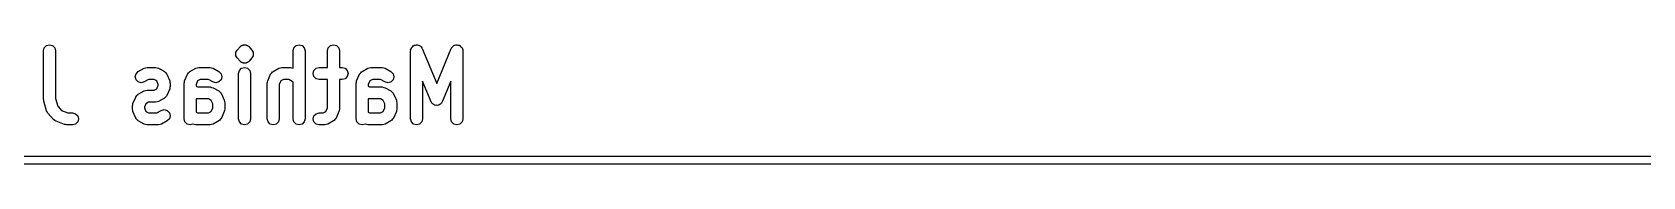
# Model space of a CAD drawing. Extents: x 68 to 230, y -98 to -51.
# Drawn here: x 150.28 to 190.39, y -97.9 to -94.92 of the extents above; entities that cross this region are included whole.
import ezdxf

# ---------------------------------------------------------------- set-up
doc = ezdxf.new("R2010")
doc.units = 0
doc.layers.add('BLACK', color=7, linetype='CONTINUOUS')

msp = doc.modelspace()

# ---------------------------------------------------------------- linework, layer by layer
at = {"layer": 'BLACK', "linetype": 'CONTINUOUS'}
for p, q in [((150.564, -95.069), (150.584, -94.994)), ((150.584, -94.994), (150.639, -94.9391)), ((150.639, -94.9391), (150.714, -94.919)), ((150.714, -94.919), (150.789, -94.9391)), ((150.789, -94.9391), (150.844, -94.994)), ((150.844, -94.994), (150.864, -95.069)), ((155.374, -95.0774), (155.388, -95.0508)), ((155.388, -95.0508), (155.459, -94.9698)), ((155.459, -94.9698), (155.467, -94.9645)), ((155.467, -94.9645), (155.472, -94.9566)), ((155.472, -94.9566), (155.486, -94.9498)), ((155.486, -94.9498), (155.496, -94.9391)), ((155.496, -94.9391), (155.511, -94.9352)), ((155.511, -94.9352), (155.524, -94.9269)), ((155.524, -94.9269), (155.533, -94.9263)), ((155.533, -94.9263), (155.542, -94.922)), ((155.542, -94.922), (155.557, -94.923)), ((155.557, -94.923), (155.571, -94.919)), ((155.571, -94.919), (155.586, -94.923)), ((155.586, -94.923), (155.601, -94.922)), ((155.601, -94.922), (155.61, -94.9263)), ((155.61, -94.9263), (155.619, -94.9269)), ((155.619, -94.9269), (155.632, -94.9352)), ((155.632, -94.9352), (155.646, -94.9391)), ((155.646, -94.9391), (155.657, -94.9498)), ((155.657, -94.9498), (155.671, -94.9566)), ((155.671, -94.9566), (155.676, -94.9645)), ((155.676, -94.9645), (155.684, -94.9698)), ((155.684, -94.9698), (155.755, -95.0508)), ((155.755, -95.0508), (155.769, -95.0774)), ((156.779, -95.069), (156.799, -94.994)), ((156.799, -94.994), (156.854, -94.9391)), ((156.854, -94.9391), (156.929, -94.919)), ((156.929, -94.919), (157.004, -94.9391)), ((157.004, -94.9391), (157.058, -94.994)), ((157.058, -94.994), (157.079, -95.069)), ((157.636, -95.069), (157.656, -94.994)), ((157.656, -94.994), (157.711, -94.9391)), ((157.711, -94.9391), (157.786, -94.919)), ((157.786, -94.919), (157.861, -94.9391)), ((157.861, -94.9391), (157.916, -94.994)), ((157.916, -94.994), (157.936, -95.069)), ((159.708, -95.0492), (159.72, -95.0222)), ((159.71, -95.0592), (159.708, -95.0492)), ((159.72, -95.0222), (159.727, -94.994)), ((159.727, -94.994), (159.734, -94.9869)), ((159.734, -94.9869), (159.738, -94.9775)), ((159.738, -94.9775), (159.762, -94.9598)), ((159.762, -94.9598), (159.782, -94.9391)), ((159.782, -94.9391), (159.792, -94.9365)), ((159.792, -94.9365), (159.8, -94.9303)), ((159.8, -94.9303), (159.829, -94.9266)), ((159.829, -94.9266), (159.857, -94.919)), ((159.857, -94.919), (159.867, -94.9217)), ((159.867, -94.9217), (159.877, -94.9204)), ((159.877, -94.9204), (159.904, -94.9316)), ((159.904, -94.9316), (159.932, -94.9391)), ((159.932, -94.9391), (159.939, -94.9463)), ((159.939, -94.9463), (159.949, -94.9502)), ((159.949, -94.9502), (159.966, -94.9734)), ((159.966, -94.9734), (159.987, -94.994)), ((159.987, -94.994), (159.99, -95.0039)), ((159.99, -95.0039), (159.996, -95.0119)), ((159.996, -95.0119), (160.357, -95.8894)), ((160.357, -95.8894), (160.718, -95.0119)), ((160.718, -95.0119), (160.725, -95.0039)), ((160.725, -95.0039), (160.727, -94.994)), ((160.727, -94.994), (160.748, -94.9734)), ((160.748, -94.9734), (160.766, -94.9502)), ((160.766, -94.9502), (160.775, -94.9463)), ((160.775, -94.9463), (160.782, -94.9391)), ((160.782, -94.9391), (160.81, -94.9316)), ((160.81, -94.9316), (160.837, -94.9204)), ((160.837, -94.9204), (160.847, -94.9217)), ((160.847, -94.9217), (160.857, -94.919)), ((160.857, -94.919), (160.885, -94.9266)), ((160.885, -94.9266), (160.914, -94.9303)), ((160.914, -94.9303), (160.922, -94.9365)), ((160.922, -94.9365), (160.932, -94.9391)), ((160.932, -94.9391), (160.953, -94.9598)), ((160.953, -94.9598), (160.976, -94.9775)), ((160.976, -94.9775), (160.98, -94.9869)), ((160.98, -94.9869), (160.987, -94.994)), ((160.987, -94.994), (160.995, -95.0222)), ((160.995, -95.0222), (161.006, -95.0492)), ((161.006, -95.0492), (161.005, -95.0592)), ((150.564, -96.2833), (150.564, -95.069)), ((150.864, -95.069), (150.864, -96.2617)), ((155.353, -95.1203), (155.357, -95.1117)), ((155.355, -95.15), (155.353, -95.1203)), ((155.353, -95.1797), (155.355, -95.15)), ((155.357, -95.1883), (155.353, -95.1797)), ((155.357, -95.1117), (155.358, -95.1022)), ((155.358, -95.1978), (155.357, -95.1883)), ((155.358, -95.1022), (155.374, -95.0774)), ((155.374, -95.2226), (155.358, -95.1978)), ((155.388, -95.2492), (155.374, -95.2226)), ((155.459, -95.3302), (155.388, -95.2492)), ((155.467, -95.3355), (155.459, -95.3302)), ((155.472, -95.3434), (155.467, -95.3355)), ((155.486, -95.3502), (155.472, -95.3434)), ((155.496, -95.3609), (155.486, -95.3502)), ((155.511, -95.3648), (155.496, -95.3609)), ((155.524, -95.3731), (155.511, -95.3648)), ((155.533, -95.3737), (155.524, -95.3731)), ((155.542, -95.378), (155.533, -95.3737)), ((155.557, -95.377), (155.542, -95.378)), ((155.571, -95.381), (155.557, -95.377)), ((155.586, -95.377), (155.571, -95.381)), ((155.601, -95.378), (155.586, -95.377)), ((155.61, -95.3737), (155.601, -95.378)), ((155.619, -95.3731), (155.61, -95.3737)), ((155.632, -95.3648), (155.619, -95.3731)), ((155.646, -95.3609), (155.632, -95.3648)), ((155.657, -95.3502), (155.646, -95.3609)), ((155.671, -95.3434), (155.657, -95.3502)), ((155.676, -95.3355), (155.671, -95.3434)), ((155.684, -95.3302), (155.676, -95.3355)), ((155.755, -95.2492), (155.684, -95.3302)), ((155.769, -95.2226), (155.755, -95.2492)), ((155.769, -95.0774), (155.785, -95.1022)), ((155.785, -95.1978), (155.769, -95.2226)), ((155.785, -95.1022), (155.786, -95.1117)), ((155.786, -95.1883), (155.785, -95.1978)), ((155.786, -95.1117), (155.79, -95.1203)), ((155.79, -95.1797), (155.786, -95.1883)), ((155.79, -95.1203), (155.788, -95.15)), ((155.788, -95.15), (155.79, -95.1797)), ((156.779, -95.5027), (156.779, -95.069)), ((157.079, -95.069), (157.079, -96.769)), ((157.636, -95.4857), (157.636, -95.069)), ((157.936, -95.069), (157.936, -95.4857)), ((159.707, -95.069), (159.71, -95.0592)), ((159.707, -96.769), (159.707, -95.069)), ((161.005, -95.0592), (161.007, -95.069)), ((161.007, -95.069), (161.007, -96.769)), ((152.85, -95.7155), (152.871, -95.6406)), ((152.869, -95.7906), (152.85, -95.7155)), ((152.924, -95.846), (152.869, -95.7906)), ((152.871, -95.6406), (152.926, -95.5862)), ((152.999, -95.8667), (152.924, -95.846)), ((152.926, -95.5862), (153.069, -95.5052)), ((153.074, -95.8472), (152.999, -95.8667)), ((153.069, -95.5052), (153.106, -95.4956)), ((153.182, -95.7857), (153.074, -95.8472)), ((153.106, -95.4956), (153.143, -95.4857)), ((153.143, -95.4857), (153.357, -95.4857)), ((153.318, -95.7857), (153.182, -95.7857)), ((153.383, -95.8227), (153.318, -95.7857)), ((153.357, -95.4857), (153.394, -95.4956)), ((153.421, -95.9102), (153.383, -95.8227)), ((153.394, -95.4956), (153.431, -95.5052)), ((153.431, -95.5052), (153.574, -95.5862)), ((153.574, -95.5862), (153.58, -95.5924)), ((153.58, -95.5924), (153.589, -95.5956)), ((153.589, -95.5956), (153.608, -95.6193)), ((153.608, -95.6193), (153.629, -95.6406)), ((153.629, -95.6406), (153.632, -95.6492)), ((153.632, -95.6492), (153.637, -95.6561)), ((153.637, -95.6561), (153.709, -95.818)), ((153.709, -95.818), (153.713, -95.8486)), ((153.713, -95.8486), (153.721, -95.8786)), ((154.064, -95.8786), (154.072, -95.8486)), ((154.072, -95.8486), (154.077, -95.818)), ((154.077, -95.818), (154.148, -95.6561)), ((154.148, -95.6561), (154.154, -95.6492)), ((154.154, -95.6492), (154.156, -95.6406)), ((154.156, -95.6406), (154.178, -95.6193)), ((154.178, -95.6193), (154.197, -95.5956)), ((154.197, -95.5956), (154.205, -95.5924)), ((154.205, -95.5924), (154.212, -95.5862)), ((154.212, -95.5862), (154.355, -95.5052)), ((154.355, -95.5052), (154.392, -95.4956)), ((154.403, -95.8227), (154.364, -95.9102)), ((154.392, -95.4956), (154.429, -95.4857)), ((154.468, -95.7857), (154.403, -95.8227)), ((154.429, -95.4857), (154.714, -95.4857)), ((154.675, -95.7857), (154.468, -95.7857)), ((154.783, -95.8472), (154.675, -95.7857)), ((154.714, -95.4857), (154.751, -95.4956)), ((154.751, -95.4956), (154.788, -95.5052)), ((154.858, -95.8667), (154.783, -95.8472)), ((154.788, -95.5052), (154.931, -95.5862)), ((154.933, -95.846), (154.858, -95.8667)), ((154.931, -95.5862), (154.986, -95.6406)), ((154.988, -95.7906), (154.933, -95.846)), ((154.986, -95.6406), (155.007, -95.7155)), ((155.007, -95.7155), (154.988, -95.7906)), ((155.421, -95.6357), (155.442, -95.5607)), ((155.421, -96.769), (155.421, -95.6357)), ((155.442, -95.5607), (155.496, -95.5058)), ((155.496, -95.5058), (155.571, -95.4857)), ((155.571, -95.4857), (155.646, -95.5058)), ((155.646, -95.5058), (155.701, -95.5607)), ((155.701, -95.5607), (155.721, -95.6357)), ((155.721, -95.6357), (155.721, -96.769)), ((156.136, -95.8786), (156.144, -95.8486)), ((156.144, -95.8486), (156.148, -95.818)), ((156.148, -95.818), (156.22, -95.6561)), ((156.22, -95.6561), (156.225, -95.6492)), ((156.225, -95.6492), (156.228, -95.6406)), ((156.228, -95.6406), (156.25, -95.6193)), ((156.25, -95.6193), (156.269, -95.5956)), ((156.269, -95.5956), (156.277, -95.5924)), ((156.277, -95.5924), (156.283, -95.5862)), ((156.283, -95.5862), (156.426, -95.5052)), ((156.426, -95.5052), (156.463, -95.4956)), ((156.474, -95.8227), (156.436, -95.9102)), ((156.463, -95.4956), (156.5, -95.4857)), ((156.54, -95.7857), (156.474, -95.8227)), ((156.5, -95.4857), (156.714, -95.4857)), ((156.675, -95.7857), (156.54, -95.7857)), ((156.761, -95.8348), (156.675, -95.7857)), ((156.714, -95.4857), (156.751, -95.4956)), ((156.751, -95.4956), (156.779, -95.5027)), ((156.779, -95.8543), (156.761, -95.8348)), ((156.779, -96.769), (156.779, -95.8543)), ((157.279, -95.6357), (157.299, -95.5607)), ((157.299, -95.7107), (157.279, -95.6357)), ((157.299, -95.5607), (157.354, -95.5058)), ((157.354, -95.7656), (157.299, -95.7107)), ((157.354, -95.5058), (157.429, -95.4857)), ((157.429, -95.7857), (157.354, -95.7656)), ((157.429, -95.4857), (157.636, -95.4857)), ((157.636, -95.7857), (157.429, -95.7857)), ((157.636, -96.4946), (157.636, -95.7857)), ((157.936, -95.4857), (158, -95.4857)), ((158, -95.7857), (157.936, -95.7857)), ((157.936, -95.7857), (157.936, -96.5262)), ((158, -95.4857), (158.075, -95.5058)), ((158.075, -95.7656), (158, -95.7857)), ((158.075, -95.5058), (158.13, -95.5607)), ((158.13, -95.7107), (158.075, -95.7656)), ((158.13, -95.5607), (158.15, -95.6357)), ((158.15, -95.6357), (158.13, -95.7107)), ((158.35, -95.8786), (158.358, -95.8486)), ((158.358, -95.8486), (158.363, -95.818)), ((158.363, -95.818), (158.434, -95.6561)), ((158.434, -95.6561), (158.44, -95.6492)), ((158.44, -95.6492), (158.442, -95.6406)), ((158.442, -95.6406), (158.464, -95.6193)), ((158.464, -95.6193), (158.483, -95.5956)), ((158.483, -95.5956), (158.491, -95.5924)), ((158.491, -95.5924), (158.497, -95.5862)), ((158.497, -95.5862), (158.64, -95.5052)), ((158.64, -95.5052), (158.677, -95.4956)), ((158.689, -95.8227), (158.65, -95.9102)), ((158.677, -95.4956), (158.714, -95.4857)), ((158.754, -95.7857), (158.689, -95.8227)), ((158.714, -95.4857), (159, -95.4857)), ((158.96, -95.7857), (158.754, -95.7857)), ((159.069, -95.8472), (158.96, -95.7857)), ((159, -95.4857), (159.037, -95.4956)), ((159.037, -95.4956), (159.074, -95.5052)), ((159.144, -95.8667), (159.069, -95.8472)), ((159.074, -95.5052), (159.217, -95.5862)), ((159.219, -95.846), (159.144, -95.8667)), ((159.217, -95.5862), (159.272, -95.6406)), ((159.273, -95.7906), (159.219, -95.846)), ((159.272, -95.6406), (159.293, -95.7155)), ((159.293, -95.7155), (159.273, -95.7906)), ((160.218, -96.3404), (160.007, -95.8273)), ((160.007, -95.8273), (160.007, -96.769)), ((160.707, -95.8273), (160.496, -96.3404)), ((160.707, -96.769), (160.707, -95.8273)), ((152.791, -96.3847), (152.863, -96.2228)), ((152.863, -96.2228), (152.868, -96.2159)), ((152.868, -96.2159), (152.871, -96.2073)), ((152.871, -96.2073), (152.892, -96.186)), ((152.892, -96.186), (152.911, -96.1623)), ((152.911, -96.1623), (152.92, -96.1591)), ((152.92, -96.1591), (152.926, -96.1528)), ((152.926, -96.1528), (153.069, -96.0719)), ((153.069, -96.0719), (153.106, -96.0623)), ((153.106, -96.0623), (153.143, -96.0524)), ((153.143, -96.0524), (153.318, -96.0524)), ((153.318, -96.0524), (153.383, -96.0154)), ((153.383, -96.0154), (153.421, -95.9279)), ((153.421, -95.9279), (153.421, -95.9102)), ((153.574, -96.2519), (153.431, -96.3329)), ((153.58, -96.2457), (153.574, -96.2519)), ((153.589, -96.2425), (153.58, -96.2457)), ((153.608, -96.2188), (153.589, -96.2425)), ((153.629, -96.1975), (153.608, -96.2188)), ((153.632, -96.1889), (153.629, -96.1975)), ((153.637, -96.182), (153.632, -96.1889)), ((153.709, -96.0201), (153.637, -96.182)), ((153.713, -95.9895), (153.709, -96.0201)), ((153.721, -95.9595), (153.713, -95.9895)), ((153.721, -95.8786), (153.721, -95.9595)), ((154.064, -96.769), (154.064, -95.8786)), ((154.364, -95.9102), (154.364, -95.9531)), ((154.364, -95.9531), (154.397, -95.9714)), ((154.397, -95.9714), (154.714, -95.9714)), ((154.714, -95.9714), (154.751, -95.9813)), ((154.751, -95.9813), (154.788, -95.9909)), ((154.788, -95.9909), (154.931, -96.0719)), ((154.931, -96.0719), (154.937, -96.0781)), ((154.937, -96.0781), (154.946, -96.0813)), ((154.946, -96.0813), (154.965, -96.105)), ((154.965, -96.105), (154.986, -96.1263)), ((154.986, -96.1263), (154.989, -96.1349)), ((154.989, -96.1349), (154.994, -96.1418)), ((154.994, -96.1418), (155.066, -96.3037)), ((156.136, -96.769), (156.136, -95.8786)), ((156.436, -95.9102), (156.436, -96.769)), ((158.35, -96.769), (158.35, -95.8786)), ((158.65, -95.9102), (158.65, -95.9531)), ((158.65, -95.9531), (158.682, -95.9714)), ((158.682, -95.9714), (159, -95.9714)), ((159, -95.9714), (159.037, -95.9813)), ((159.037, -95.9813), (159.074, -95.9909)), ((159.074, -95.9909), (159.217, -96.0719)), ((159.217, -96.0719), (159.223, -96.0781)), ((159.223, -96.0781), (159.231, -96.0813)), ((159.231, -96.0813), (159.25, -96.105)), ((159.25, -96.105), (159.272, -96.1263)), ((159.272, -96.1263), (159.275, -96.1349)), ((159.275, -96.1349), (159.28, -96.1418)), ((159.28, -96.1418), (159.352, -96.3037)), ((150.57, -96.3041), (150.564, -96.2833)), ((150.57, -96.3257), (150.57, -96.3041)), ((150.642, -96.5685), (150.57, -96.3257)), ((150.659, -96.5963), (150.642, -96.5685)), ((150.673, -96.6254), (150.659, -96.5963)), ((150.816, -96.7873), (150.673, -96.6254)), ((150.864, -96.2617), (150.92, -96.4519)), ((150.92, -96.4519), (151.016, -96.5609)), ((151.016, -96.5609), (151.17, -96.619)), ((151.17, -96.619), (151.286, -96.619)), ((151.286, -96.619), (151.361, -96.6391)), ((151.361, -96.6391), (151.416, -96.694)), ((152.779, -96.4452), (152.787, -96.4153)), ((152.779, -96.5262), (152.779, -96.4452)), ((152.787, -96.5561), (152.779, -96.5262)), ((152.787, -96.4153), (152.791, -96.3847)), ((152.791, -96.5867), (152.787, -96.5561)), ((152.863, -96.7486), (152.791, -96.5867)), ((153.117, -96.3893), (153.079, -96.4769)), ((153.079, -96.4769), (153.079, -96.4946)), ((153.079, -96.4946), (153.117, -96.5821)), ((153.182, -96.3524), (153.117, -96.3893)), ((153.117, -96.5821), (153.182, -96.619)), ((153.357, -96.3524), (153.182, -96.3524)), ((153.182, -96.619), (153.389, -96.619)), ((153.394, -96.3425), (153.357, -96.3524)), ((153.389, -96.619), (153.497, -96.5576)), ((153.431, -96.3329), (153.394, -96.3425)), ((153.497, -96.5576), (153.573, -96.5381)), ((153.573, -96.5381), (153.647, -96.5588)), ((153.647, -96.5588), (153.702, -96.6141)), ((153.702, -96.6141), (153.721, -96.6893)), ((154.364, -96.2714), (154.364, -96.6007)), ((154.675, -96.2714), (154.364, -96.2714)), ((154.364, -96.6007), (154.397, -96.619)), ((154.397, -96.619), (154.675, -96.619)), ((154.74, -96.3084), (154.675, -96.2714)), ((154.675, -96.619), (154.74, -96.5821)), ((154.779, -96.3959), (154.74, -96.3084)), ((154.74, -96.5821), (154.779, -96.4946)), ((154.779, -96.4946), (154.779, -96.3959)), ((155.066, -96.5867), (154.994, -96.7486)), ((155.066, -96.3037), (155.071, -96.3344)), ((155.071, -96.5561), (155.066, -96.5867)), ((155.071, -96.3344), (155.079, -96.3643)), ((155.079, -96.5262), (155.071, -96.5561)), ((155.079, -96.3643), (155.079, -96.5262)), ((157.299, -96.694), (157.354, -96.6391)), ((157.354, -96.6391), (157.429, -96.619)), ((157.429, -96.619), (157.532, -96.619)), ((157.532, -96.619), (157.597, -96.5821)), ((157.597, -96.5821), (157.636, -96.4946)), ((157.923, -96.5867), (157.852, -96.7486)), ((157.928, -96.5561), (157.923, -96.5867)), ((157.936, -96.5262), (157.928, -96.5561)), ((158.65, -96.2714), (158.65, -96.6007)), ((158.96, -96.2714), (158.65, -96.2714)), ((158.65, -96.6007), (158.682, -96.619)), ((158.682, -96.619), (158.96, -96.619)), ((159.026, -96.3084), (158.96, -96.2714)), ((158.96, -96.619), (159.026, -96.5821)), ((159.064, -96.3959), (159.026, -96.3084)), ((159.026, -96.5821), (159.064, -96.4946)), ((159.064, -96.4946), (159.064, -96.3959)), ((159.352, -96.5867), (159.28, -96.7486)), ((159.352, -96.3037), (159.356, -96.3344)), ((159.356, -96.5561), (159.352, -96.5867)), ((159.356, -96.3344), (159.364, -96.3643)), ((159.364, -96.5262), (159.356, -96.5561)), ((159.364, -96.3643), (159.364, -96.5262)), ((160.231, -96.3564), (160.218, -96.3404)), ((160.238, -96.3749), (160.231, -96.3564)), ((160.254, -96.3867), (160.238, -96.3749)), ((160.266, -96.4021), (160.254, -96.3867)), ((160.284, -96.4099), (160.266, -96.4021)), ((160.3, -96.422), (160.284, -96.4099)), ((160.319, -96.4245), (160.3, -96.422)), ((160.337, -96.432), (160.319, -96.4245)), ((160.357, -96.4294), (160.337, -96.432)), ((160.377, -96.432), (160.357, -96.4294)), ((160.395, -96.4245), (160.377, -96.432)), ((160.414, -96.422), (160.395, -96.4245)), ((160.43, -96.4099), (160.414, -96.422)), ((160.449, -96.4021), (160.43, -96.4099)), ((160.461, -96.3867), (160.449, -96.4021)), ((160.476, -96.3749), (160.461, -96.3867)), ((160.484, -96.3564), (160.476, -96.3749)), ((160.496, -96.3404), (160.484, -96.3564)), ((150.846, -96.8073), (150.816, -96.7873)), ((150.876, -96.8284), (150.846, -96.8073)), ((151.09, -96.9094), (150.876, -96.8284)), ((151.117, -96.9121), (151.09, -96.9094)), ((151.143, -96.919), (151.117, -96.9121)), ((151.286, -96.919), (151.143, -96.919)), ((151.361, -96.899), (151.286, -96.919)), ((151.416, -96.844), (151.361, -96.899)), ((151.416, -96.694), (151.436, -96.769)), ((151.436, -96.769), (151.416, -96.844)), ((152.868, -96.7556), (152.863, -96.7486)), ((152.871, -96.7641), (152.868, -96.7556)), ((152.892, -96.7855), (152.871, -96.7641)), ((152.911, -96.8091), (152.892, -96.7855)), ((152.92, -96.8124), (152.911, -96.8091)), ((152.926, -96.8186), (152.92, -96.8124)), ((153.069, -96.8995), (152.926, -96.8186)), ((153.106, -96.9091), (153.069, -96.8995)), ((153.143, -96.919), (153.106, -96.9091)), ((153.429, -96.919), (153.143, -96.919)), ((153.466, -96.9091), (153.429, -96.919)), ((153.503, -96.8995), (153.466, -96.9091)), ((153.645, -96.8186), (153.503, -96.8995)), ((153.701, -96.7641), (153.645, -96.8186)), ((153.721, -96.6893), (153.701, -96.7641)), ((154.084, -96.844), (154.064, -96.769)), ((154.139, -96.899), (154.084, -96.844)), ((154.214, -96.919), (154.139, -96.899)), ((154.285, -96.9001), (154.214, -96.919)), ((154.32, -96.9091), (154.285, -96.9001)), ((154.357, -96.919), (154.32, -96.9091)), ((154.714, -96.919), (154.357, -96.919)), ((154.751, -96.9091), (154.714, -96.919)), ((154.788, -96.8995), (154.751, -96.9091)), ((154.931, -96.8186), (154.788, -96.8995)), ((154.937, -96.8124), (154.931, -96.8186)), ((154.946, -96.8091), (154.937, -96.8124)), ((154.965, -96.7855), (154.946, -96.8091)), ((154.986, -96.7641), (154.965, -96.7855)), ((154.989, -96.7556), (154.986, -96.7641)), ((154.994, -96.7486), (154.989, -96.7556)), ((155.442, -96.844), (155.421, -96.769)), ((155.496, -96.899), (155.442, -96.844)), ((155.571, -96.919), (155.496, -96.899)), ((155.646, -96.899), (155.571, -96.919)), ((155.701, -96.844), (155.646, -96.899)), ((155.721, -96.769), (155.701, -96.844)), ((156.156, -96.844), (156.136, -96.769)), ((156.211, -96.899), (156.156, -96.844)), ((156.286, -96.919), (156.211, -96.899)), ((156.361, -96.899), (156.286, -96.919)), ((156.416, -96.844), (156.361, -96.899)), ((156.436, -96.769), (156.416, -96.844)), ((156.799, -96.844), (156.779, -96.769)), ((156.854, -96.899), (156.799, -96.844)), ((156.929, -96.919), (156.854, -96.899)), ((157.004, -96.899), (156.929, -96.919)), ((157.058, -96.844), (157.004, -96.899)), ((157.079, -96.769), (157.058, -96.844)), ((157.279, -96.769), (157.299, -96.694)), ((157.299, -96.844), (157.279, -96.769)), ((157.354, -96.899), (157.299, -96.844)), ((157.429, -96.919), (157.354, -96.899)), ((157.571, -96.919), (157.429, -96.919)), ((157.608, -96.9091), (157.571, -96.919)), ((157.645, -96.8995), (157.608, -96.9091)), ((157.788, -96.8186), (157.645, -96.8995)), ((157.795, -96.8124), (157.788, -96.8186)), ((157.803, -96.8091), (157.795, -96.8124)), ((157.822, -96.7855), (157.803, -96.8091)), ((157.844, -96.7641), (157.822, -96.7855)), ((157.846, -96.7556), (157.844, -96.7641)), ((157.852, -96.7486), (157.846, -96.7556)), ((158.37, -96.844), (158.35, -96.769)), ((158.425, -96.899), (158.37, -96.844)), ((158.5, -96.919), (158.425, -96.899)), ((158.571, -96.9001), (158.5, -96.919)), ((158.606, -96.9091), (158.571, -96.9001)), ((158.643, -96.919), (158.606, -96.9091)), ((159, -96.919), (158.643, -96.919)), ((159.037, -96.9091), (159, -96.919)), ((159.074, -96.8995), (159.037, -96.9091)), ((159.217, -96.8186), (159.074, -96.8995)), ((159.223, -96.8124), (159.217, -96.8186)), ((159.231, -96.8091), (159.223, -96.8124)), ((159.25, -96.7855), (159.231, -96.8091)), ((159.272, -96.7641), (159.25, -96.7855)), ((159.275, -96.7556), (159.272, -96.7641)), ((159.28, -96.7486), (159.275, -96.7556)), ((159.727, -96.844), (159.707, -96.769)), ((159.782, -96.899), (159.727, -96.844)), ((159.857, -96.919), (159.782, -96.899)), ((159.932, -96.899), (159.857, -96.919)), ((159.987, -96.844), (159.932, -96.899)), ((160.007, -96.769), (159.987, -96.844)), ((160.727, -96.844), (160.707, -96.769)), ((160.782, -96.899), (160.727, -96.844)), ((160.857, -96.919), (160.782, -96.899)), ((160.932, -96.899), (160.857, -96.919)), ((160.987, -96.844), (160.932, -96.899)), ((161.007, -96.769), (160.987, -96.844)), ((76.2, -97.7), (152.7, -97.7)), ((152.7, -97.7), (223.7, -97.7)), ((152.7, -97.9), (76.2, -97.9)), ((223.7, -97.9), (152.7, -97.9))]:
    msp.add_line(p, q, dxfattribs=at)

doc.saveas('drawing.dxf')
